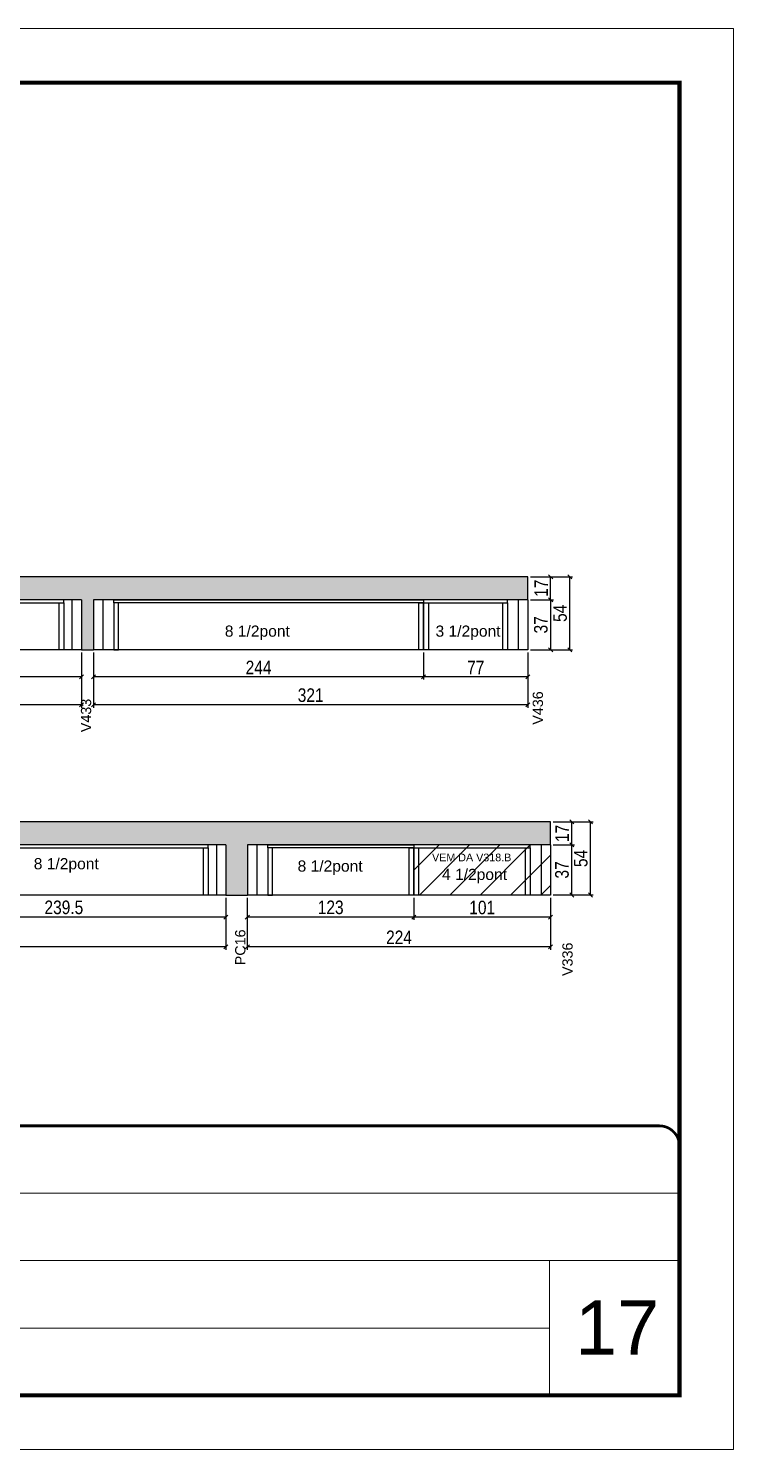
# Model space of a CAD drawing. Extents: x -3394 to 16474, y -5031 to 14397.
# Drawn here: x 5236 to 5757, y 8752 to 9802 of the extents above; entities that cross this region are included whole.
import ezdxf

# ---------------------------------------------------------------- set-up
doc = ezdxf.new("R2010")
doc.units = 0
doc.linetypes.add('CONTINUO', pattern=[0])
doc.linetypes.add('DASHED', pattern=[0.75, 0.5, -0.25])
doc.layers.get('0').update_dxf_attribs({"linetype": 'CONTINUOUS'})
doc.layers.get('Defpoints').update_dxf_attribs({"linetype": 'CONTINUOUS'})
for name, color, linetype, lineweight in [('CARIMBO', 255, 'CONTINUOUS', 9), ('Folhas', 255, 'CONTINUOUS', 9), ('REAPROVEITAMENTO', 251, 'CONTINUOUS', 9), ('SARRAFO DE PRESSAO', 251, 'DASHED', 9)]:
    doc.layers.add(name, color=color, linetype=linetype, lineweight=lineweight)
for name, color, linetype in [('COTA', 241, 'CONTINUOUS'), ('NOMENCLATURA', 7, 'CONTINUOUS'), ('Painéis', 200, 'CONTINUOUS'), ('PONTALETE', 7, 'CONTINUOUS'), ('SARR_2.2x7', 40, 'CONTINUOUS'), ('SARR_3.5x7', 81, 'CONTINUOUS')]:
    doc.layers.add(name, color=color, linetype=linetype)
doc.styles.add('ARIAL', font='arial.ttf')
doc.styles.add('COTA TECNICA', font='techl___.ttf', dxfattribs={"height": 10})
doc.dimstyles.new('PAINEL', dxfattribs={"dimtxt": 10, "dimasz": 3, "dimexe": 3, "dimexo": 3, "dimgap": 3, "dimtad": 1, "dimdec": 1, "dimzin": 12, "dimdsep": 46, "dimtxsty": 'COTA TECNICA', "dimblk1": 'OBLIQUE', "dimblk2": 'OBLIQUE', "dimsah": 1, "dimcen": 0.9, "dimclrd": 4, "dimclre": 4, "dimclrt": 240, "dimadec": 1, "dimazin": 3, "dimtfac": 1, "dimtdec": 1, "dimtmove": 0, "dimatfit": 3, "dimfxl": 1, "dimtolj": 1, "dimtzin": 12, "dimarcsym": 0})

# ---------------------------------------------------------------- blocks, each defined once
blk = doc.blocks.new('9999999999')
at = {"color": 30, "linetype": 'CONTINUO'}
for p, q in [((98564.6, 34379.6), (99584, 34379.6)), ((98564.6, 34329.8), (99488, 34329.8)), ((99584, 34329.8), (99488, 34329.8)), ((99488, 34329.8), (99488, 34230.2)), ((98564.6, 34280), (99488, 34280))]:
    blk.add_line(p, q, dxfattribs=at)
at = {"color": 30, "linetype": 'CONTINUO', "const_width": 2}
blk.add_lwpolyline([(99584, 34230.2), (99584, 34414.4, 0.414214), (99569, 34429.4), (98229, 34429.4, 0.414214), (98214, 34414.4), (98214, 34245.2, 0.414214), (98229, 34230.2), (99584, 34230.2)], format="xyb", dxfattribs=at)
at = {"layer": 'Folhas'}
blk.add_lwpolyline([(98139, 34190.2), (99624, 34190.2), (99624, 35240.2), (98139, 35240.2)], close=True, dxfattribs=at)
at = {"layer": 'Folhas', "color": 30, "const_width": 3}
blk.add_lwpolyline([(98214, 34230.2), (99584, 34230.2), (99584, 35200.2), (98214, 35200.2)], close=True, dxfattribs=at)
blk = doc.blocks.new('_Oblique')
at = {"color": 0, "linetype": 'ByBlock', "lineweight": -2}
blk.add_line((-0.5, -0.5), (0.5, 0.5), dxfattribs=at)
blk = doc.blocks.new('*D588')
at = {"layer": 'COTA', "color": 4, "linetype": 'Continuous', "lineweight": -2, "transparency": 16777216}
for p, q in [((5152.2, 9341.1), (5152.2, 9321.1)), ((5275.2, 9341.1), (5275.2, 9321.1)), ((5275.2, 9323.1), (5152.2, 9323.1))]:
    blk.add_line(p, q, dxfattribs=at)
at = {"layer": 'Defpoints', "color": 0, "linetype": 'Continuous', "transparency": 16777216}
for p in [(5152.2, 9343.1), (5275.2, 9343.1), (5152.2, 9323.1)]:
    blk.add_point(p, dxfattribs=at)
at = {"layer": 'COTA', "color": 4, "linetype": 'Continuous', "lineweight": -2, "transparency": 16777216, "xscale": 3, "yscale": 3, "zscale": 3, "rotation": 180}
blk.add_blockref('_Oblique', (5152.2, 9323.1), dxfattribs=at)
at = {"layer": 'COTA', "color": 4, "linetype": 'Continuous', "lineweight": -2, "transparency": 16777216, "xscale": 3, "yscale": 3, "zscale": 3}
blk.add_blockref('_Oblique', (5275.2, 9323.1), dxfattribs=at)
at = {"layer": 'COTA', "color": 240, "linetype": 'Continuous', "transparency": 16777216, "insert": (5213.7, 9330.3), "char_height": 10, "attachment_point": 5, "style": 'COTA TECNICA'}
blk.add_mtext('\\A1;123', dxfattribs=at)
blk = doc.blocks.new('*D590')
at = {"layer": 'COTA', "color": 4, "linetype": 'Continuous', "lineweight": -2, "transparency": 16777216}
for p, q in [((4664.2, 9341.1), (4664.2, 9300.4)), ((5275.2, 9341.1), (5275.2, 9300.4)), ((5275.2, 9302.4), (4664.2, 9302.4))]:
    blk.add_line(p, q, dxfattribs=at)
at = {"layer": 'Defpoints', "color": 0, "linetype": 'Continuous', "transparency": 16777216}
for p in [(4664.2, 9343.1), (5275.2, 9343.1), (4664.2, 9302.4)]:
    blk.add_point(p, dxfattribs=at)
at = {"layer": 'COTA', "color": 4, "linetype": 'Continuous', "lineweight": -2, "transparency": 16777216, "xscale": 3, "yscale": 3, "zscale": 3, "rotation": 180}
blk.add_blockref('_Oblique', (4664.2, 9302.4), dxfattribs=at)
at = {"layer": 'COTA', "color": 4, "linetype": 'Continuous', "lineweight": -2, "transparency": 16777216, "xscale": 3, "yscale": 3, "zscale": 3}
blk.add_blockref('_Oblique', (5275.2, 9302.4), dxfattribs=at)
at = {"layer": 'COTA', "color": 240, "linetype": 'Continuous', "transparency": 16777216, "insert": (4969.7, 9309.5), "char_height": 10, "attachment_point": 5, "style": 'COTA TECNICA'}
blk.add_mtext('\\A1;611', dxfattribs=at)
blk = doc.blocks.new('*D592')
at = {"layer": 'COTA', "color": 4, "linetype": 'Continuous', "lineweight": -2, "transparency": 16777216}
for p, q in [((5528.1, 9341.1), (5528.1, 9321.1)), ((5605.1, 9341.1), (5605.1, 9321.1)), ((5605.1, 9323.1), (5528.1, 9323.1))]:
    blk.add_line(p, q, dxfattribs=at)
at = {"layer": 'Defpoints', "color": 0, "linetype": 'Continuous', "transparency": 16777216}
for p in [(5528.1, 9343.1), (5605.1, 9343.1), (5528.1, 9323.1)]:
    blk.add_point(p, dxfattribs=at)
at = {"layer": 'COTA', "color": 4, "linetype": 'Continuous', "lineweight": -2, "transparency": 16777216, "xscale": 3, "yscale": 3, "zscale": 3, "rotation": 180}
blk.add_blockref('_Oblique', (5528.1, 9323.1), dxfattribs=at)
at = {"layer": 'COTA', "color": 4, "linetype": 'Continuous', "lineweight": -2, "transparency": 16777216, "xscale": 3, "yscale": 3, "zscale": 3}
blk.add_blockref('_Oblique', (5605.1, 9323.1), dxfattribs=at)
at = {"layer": 'COTA', "color": 240, "linetype": 'Continuous', "transparency": 16777216, "insert": (5566.6, 9330.1), "char_height": 10, "attachment_point": 5, "style": 'COTA TECNICA'}
blk.add_mtext('\\A1;77', dxfattribs=at)
blk = doc.blocks.new('*D593')
at = {"layer": 'COTA', "color": 4, "linetype": 'Continuous', "lineweight": -2, "transparency": 16777216}
for p, q in [((5284.1, 9341.1), (5284.1, 9321.1)), ((5528.1, 9341.1), (5528.1, 9321.1)), ((5528.1, 9323.1), (5284.1, 9323.1))]:
    blk.add_line(p, q, dxfattribs=at)
at = {"layer": 'Defpoints', "color": 0, "linetype": 'Continuous', "transparency": 16777216}
for p in [(5284.1, 9343.1), (5528.1, 9343.1), (5284.1, 9323.1)]:
    blk.add_point(p, dxfattribs=at)
at = {"layer": 'COTA', "color": 4, "linetype": 'Continuous', "lineweight": -2, "transparency": 16777216, "xscale": 3, "yscale": 3, "zscale": 3, "rotation": 180}
blk.add_blockref('_Oblique', (5284.1, 9323.1), dxfattribs=at)
at = {"layer": 'COTA', "color": 4, "linetype": 'Continuous', "lineweight": -2, "transparency": 16777216, "xscale": 3, "yscale": 3, "zscale": 3}
blk.add_blockref('_Oblique', (5528.1, 9323.1), dxfattribs=at)
at = {"layer": 'COTA', "color": 240, "linetype": 'Continuous', "transparency": 16777216, "insert": (5406.1, 9330.1), "char_height": 10, "attachment_point": 5, "style": 'COTA TECNICA'}
blk.add_mtext('\\A1;244', dxfattribs=at)
blk = doc.blocks.new('*D594')
at = {"layer": 'COTA', "color": 4, "linetype": 'Continuous', "lineweight": -2, "transparency": 16777216}
for p, q in [((5284.1, 9341.1), (5284.1, 9300.4)), ((5605.1, 9341.1), (5605.1, 9300.4)), ((5605.1, 9302.4), (5284.1, 9302.4))]:
    blk.add_line(p, q, dxfattribs=at)
at = {"layer": 'Defpoints', "color": 0, "linetype": 'Continuous', "transparency": 16777216}
for p in [(5284.1, 9343.1), (5605.1, 9343.1), (5284.1, 9302.4)]:
    blk.add_point(p, dxfattribs=at)
at = {"layer": 'COTA', "color": 4, "linetype": 'Continuous', "lineweight": -2, "transparency": 16777216, "xscale": 3, "yscale": 3, "zscale": 3, "rotation": 180}
blk.add_blockref('_Oblique', (5284.1, 9302.4), dxfattribs=at)
at = {"layer": 'COTA', "color": 4, "linetype": 'Continuous', "lineweight": -2, "transparency": 16777216, "xscale": 3, "yscale": 3, "zscale": 3}
blk.add_blockref('_Oblique', (5605.1, 9302.4), dxfattribs=at)
at = {"layer": 'COTA', "color": 240, "linetype": 'Continuous', "transparency": 16777216, "insert": (5444.6, 9309.6), "char_height": 10, "attachment_point": 5, "style": 'COTA TECNICA'}
blk.add_mtext('\\A1;321', dxfattribs=at)
blk = doc.blocks.new('*D595')
at = {"layer": 'COTA', "color": 4, "linetype": 'Continuous', "lineweight": -2, "transparency": 16777216}
for p, q in [((5607.1, 9380.1), (5624, 9380.1)), ((5622, 9380.1), (5622, 9343.1)), ((5607.1, 9343.1), (5624, 9343.1))]:
    blk.add_line(p, q, dxfattribs=at)
at = {"layer": 'Defpoints', "color": 0, "linetype": 'Continuous', "transparency": 16777216}
for p in [(5605.1, 9380.1), (5605.1, 9343.1), (5622, 9343.1)]:
    blk.add_point(p, dxfattribs=at)
at = {"layer": 'COTA', "color": 4, "linetype": 'Continuous', "lineweight": -2, "transparency": 16777216, "xscale": 3, "yscale": 3, "zscale": 3}
for p, rotation in [((5622, 9380.1), 90), ((5622, 9343.1), 270)]:
    blk.add_blockref('_Oblique', p, dxfattribs=dict(at, rotation=rotation))
at = {"layer": 'COTA', "color": 240, "linetype": 'Continuous', "transparency": 16777216, "insert": (5614.8, 9361.6), "char_height": 10, "attachment_point": 5, "rotation": 90, "style": 'COTA TECNICA'}
blk.add_mtext('\\A1;37', dxfattribs=at)
blk = doc.blocks.new('*D596')
at = {"layer": 'COTA', "color": 4, "linetype": 'Continuous', "lineweight": -2, "transparency": 16777216}
for p, q in [((5607.1, 9397.1), (5624, 9397.1)), ((5622, 9380.1), (5622, 9397.1)), ((5607.1, 9380.1), (5624, 9380.1))]:
    blk.add_line(p, q, dxfattribs=at)
at = {"layer": 'Defpoints', "color": 0, "linetype": 'Continuous', "transparency": 16777216}
for p in [(5605.1, 9397.1), (5622, 9397.1), (5605.1, 9380.1)]:
    blk.add_point(p, dxfattribs=at)
at = {"layer": 'COTA', "color": 4, "linetype": 'Continuous', "lineweight": -2, "transparency": 16777216, "xscale": 3, "yscale": 3, "zscale": 3}
for p, rotation in [((5622, 9397.1), 90), ((5622, 9380.1), 270)]:
    blk.add_blockref('_Oblique', p, dxfattribs=dict(at, rotation=rotation))
at = {"layer": 'COTA', "color": 240, "linetype": 'Continuous', "transparency": 16777216, "insert": (5615, 9388.6), "char_height": 10, "attachment_point": 5, "rotation": 90, "style": 'COTA TECNICA'}
blk.add_mtext('\\A1;17', dxfattribs=at)
blk = doc.blocks.new('*D597')
at = {"layer": 'COTA', "color": 4, "linetype": 'Continuous', "lineweight": -2, "transparency": 16777216}
for p, q in [((5609.1, 9397.1), (5638.1, 9397.1)), ((5636.1, 9343.1), (5636.1, 9397.1)), ((5607.1, 9343.1), (5638.1, 9343.1))]:
    blk.add_line(p, q, dxfattribs=at)
at = {"layer": 'Defpoints', "color": 0, "linetype": 'Continuous', "transparency": 16777216}
for p in [(5607.1, 9397.1), (5636.1, 9397.1), (5605.1, 9343.1)]:
    blk.add_point(p, dxfattribs=at)
at = {"layer": 'COTA', "color": 4, "linetype": 'Continuous', "lineweight": -2, "transparency": 16777216, "xscale": 3, "yscale": 3, "zscale": 3}
for p, rotation in [((5636.1, 9397.1), 90), ((5636.1, 9343.1), 270)]:
    blk.add_blockref('_Oblique', p, dxfattribs=dict(at, rotation=rotation))
at = {"layer": 'COTA', "color": 240, "linetype": 'Continuous', "transparency": 16777216, "insert": (5629, 9370.1), "char_height": 10, "attachment_point": 5, "rotation": 90, "style": 'COTA TECNICA'}
blk.add_mtext('\\A1;54', dxfattribs=at)
blk = doc.blocks.new('*D598')
at = {"layer": 'COTA', "color": 4, "linetype": 'Continuous', "lineweight": -2, "transparency": 16777216}
for p, q in [((5142.4, 9160), (5142.4, 9143.6)), ((5381.9, 9160), (5381.9, 9143.6)), ((5381.9, 9145.6), (5142.4, 9145.6))]:
    blk.add_line(p, q, dxfattribs=at)
at = {"layer": 'Defpoints', "color": 0, "linetype": 'Continuous', "transparency": 16777216}
for p in [(5142.4, 9162), (5381.9, 9162), (5142.4, 9145.6)]:
    blk.add_point(p, dxfattribs=at)
at = {"layer": 'COTA', "color": 4, "linetype": 'Continuous', "lineweight": -2, "transparency": 16777216, "xscale": 3, "yscale": 3, "zscale": 3, "rotation": 180}
blk.add_blockref('_Oblique', (5142.4, 9145.6), dxfattribs=at)
at = {"layer": 'COTA', "color": 4, "linetype": 'Continuous', "lineweight": -2, "transparency": 16777216, "xscale": 3, "yscale": 3, "zscale": 3}
blk.add_blockref('_Oblique', (5381.9, 9145.6), dxfattribs=at)
at = {"layer": 'COTA', "color": 240, "linetype": 'Continuous', "transparency": 16777216, "insert": (5262.2, 9152.8), "char_height": 10, "attachment_point": 5, "style": 'COTA TECNICA'}
blk.add_mtext('\\A1;239.5', dxfattribs=at)
blk = doc.blocks.new('*D600')
at = {"layer": 'COTA', "color": 4, "linetype": 'Continuous', "lineweight": -2, "transparency": 16777216}
for p, q in [((4430.9, 9160), (4430.9, 9121.6)), ((5381.9, 9160), (5381.9, 9121.6)), ((5381.9, 9123.6), (4430.9, 9123.6))]:
    blk.add_line(p, q, dxfattribs=at)
at = {"layer": 'Defpoints', "color": 0, "linetype": 'Continuous', "transparency": 16777216}
for p in [(4430.9, 9162), (5381.9, 9162), (4430.9, 9123.6)]:
    blk.add_point(p, dxfattribs=at)
at = {"layer": 'COTA', "color": 4, "linetype": 'Continuous', "lineweight": -2, "transparency": 16777216, "xscale": 3, "yscale": 3, "zscale": 3, "rotation": 180}
blk.add_blockref('_Oblique', (4430.9, 9123.6), dxfattribs=at)
at = {"layer": 'COTA', "color": 4, "linetype": 'Continuous', "lineweight": -2, "transparency": 16777216, "xscale": 3, "yscale": 3, "zscale": 3}
blk.add_blockref('_Oblique', (5381.9, 9123.6), dxfattribs=at)
at = {"layer": 'COTA', "color": 240, "linetype": 'Continuous', "transparency": 16777216, "insert": (4906.4, 9130.8), "char_height": 10, "attachment_point": 5, "style": 'COTA TECNICA'}
blk.add_mtext('\\A1;951', dxfattribs=at)
blk = doc.blocks.new('*D603')
at = {"layer": 'COTA', "color": 4, "linetype": 'Continuous', "lineweight": -2, "transparency": 16777216}
for p, q in [((5520.9, 9160), (5520.9, 9143.6)), ((5621.9, 9160), (5621.9, 9143.6)), ((5621.9, 9145.6), (5520.9, 9145.6))]:
    blk.add_line(p, q, dxfattribs=at)
at = {"layer": 'Defpoints', "color": 0, "linetype": 'Continuous', "transparency": 16777216}
for p in [(5520.9, 9162), (5621.9, 9162), (5520.9, 9145.6)]:
    blk.add_point(p, dxfattribs=at)
at = {"layer": 'COTA', "color": 4, "linetype": 'Continuous', "lineweight": -2, "transparency": 16777216, "xscale": 3, "yscale": 3, "zscale": 3, "rotation": 180}
blk.add_blockref('_Oblique', (5520.9, 9145.6), dxfattribs=at)
at = {"layer": 'COTA', "color": 4, "linetype": 'Continuous', "lineweight": -2, "transparency": 16777216, "xscale": 3, "yscale": 3, "zscale": 3}
blk.add_blockref('_Oblique', (5621.9, 9145.6), dxfattribs=at)
at = {"layer": 'COTA', "color": 240, "linetype": 'Continuous', "transparency": 16777216, "insert": (5571.4, 9152.7), "char_height": 10, "attachment_point": 5, "style": 'COTA TECNICA'}
blk.add_mtext('\\A1;101', dxfattribs=at)
blk = doc.blocks.new('*D604')
at = {"layer": 'COTA', "color": 4, "linetype": 'Continuous', "lineweight": -2, "transparency": 16777216}
for p, q in [((5397.8, 9160), (5397.8, 9143.6)), ((5520.9, 9160), (5520.9, 9143.6)), ((5520.9, 9145.6), (5397.8, 9145.6))]:
    blk.add_line(p, q, dxfattribs=at)
at = {"layer": 'Defpoints', "color": 0, "linetype": 'Continuous', "transparency": 16777216}
for p in [(5397.8, 9162), (5520.9, 9162), (5397.8, 9145.6)]:
    blk.add_point(p, dxfattribs=at)
at = {"layer": 'COTA', "color": 4, "linetype": 'Continuous', "lineweight": -2, "transparency": 16777216, "xscale": 3, "yscale": 3, "zscale": 3, "rotation": 180}
blk.add_blockref('_Oblique', (5397.8, 9145.6), dxfattribs=at)
at = {"layer": 'COTA', "color": 4, "linetype": 'Continuous', "lineweight": -2, "transparency": 16777216, "xscale": 3, "yscale": 3, "zscale": 3}
blk.add_blockref('_Oblique', (5520.9, 9145.6), dxfattribs=at)
at = {"layer": 'COTA', "color": 240, "linetype": 'Continuous', "transparency": 16777216, "insert": (5459.4, 9152.8), "char_height": 10, "attachment_point": 5, "style": 'COTA TECNICA'}
blk.add_mtext('\\A1;123', dxfattribs=at)
blk = doc.blocks.new('*D605')
at = {"layer": 'COTA', "color": 4, "linetype": 'Continuous', "lineweight": -2, "transparency": 16777216}
for p, q in [((5397.8, 9160), (5397.8, 9121.6)), ((5621.9, 9160), (5621.9, 9121.6)), ((5621.9, 9123.6), (5397.8, 9123.6))]:
    blk.add_line(p, q, dxfattribs=at)
at = {"layer": 'Defpoints', "color": 0, "linetype": 'Continuous', "transparency": 16777216}
for p in [(5397.8, 9162), (5621.9, 9162), (5397.8, 9123.6)]:
    blk.add_point(p, dxfattribs=at)
at = {"layer": 'COTA', "color": 4, "linetype": 'Continuous', "lineweight": -2, "transparency": 16777216, "xscale": 3, "yscale": 3, "zscale": 3, "rotation": 180}
blk.add_blockref('_Oblique', (5397.8, 9123.6), dxfattribs=at)
at = {"layer": 'COTA', "color": 4, "linetype": 'Continuous', "lineweight": -2, "transparency": 16777216, "xscale": 3, "yscale": 3, "zscale": 3}
blk.add_blockref('_Oblique', (5621.9, 9123.6), dxfattribs=at)
at = {"layer": 'COTA', "color": 240, "linetype": 'Continuous', "transparency": 16777216, "insert": (5509.9, 9130.7), "char_height": 10, "attachment_point": 5, "style": 'COTA TECNICA'}
blk.add_mtext('\\A1;224', dxfattribs=at)
blk = doc.blocks.new('*D606')
at = {"layer": 'COTA', "color": 4, "linetype": 'Continuous', "lineweight": -2, "transparency": 16777216}
for p, q in [((5623.9, 9199), (5639.6, 9199)), ((5637.6, 9162), (5637.6, 9199)), ((5623.9, 9162), (5639.6, 9162))]:
    blk.add_line(p, q, dxfattribs=at)
at = {"layer": 'Defpoints', "color": 0, "linetype": 'Continuous', "transparency": 16777216}
for p in [(5621.9, 9199), (5637.6, 9199), (5621.9, 9162)]:
    blk.add_point(p, dxfattribs=at)
at = {"layer": 'COTA', "color": 4, "linetype": 'Continuous', "lineweight": -2, "transparency": 16777216, "xscale": 3, "yscale": 3, "zscale": 3}
for p, rotation in [((5637.6, 9199), 90), ((5637.6, 9162), 270)]:
    blk.add_blockref('_Oblique', p, dxfattribs=dict(at, rotation=rotation))
at = {"layer": 'COTA', "color": 240, "linetype": 'Continuous', "transparency": 16777216, "insert": (5630.4, 9180.5), "char_height": 10, "attachment_point": 5, "rotation": 90, "style": 'COTA TECNICA'}
blk.add_mtext('\\A1;37', dxfattribs=at)
blk = doc.blocks.new('*D607')
at = {"layer": 'COTA', "color": 4, "linetype": 'Continuous', "lineweight": -2, "transparency": 16777216}
for p, q in [((5623.9, 9216), (5639.6, 9216)), ((5637.6, 9199), (5637.6, 9216)), ((5623.9, 9199), (5639.6, 9199))]:
    blk.add_line(p, q, dxfattribs=at)
at = {"layer": 'Defpoints', "color": 0, "linetype": 'Continuous', "transparency": 16777216}
for p in [(5621.9, 9216), (5637.6, 9216), (5621.9, 9199)]:
    blk.add_point(p, dxfattribs=at)
at = {"layer": 'COTA', "color": 4, "linetype": 'Continuous', "lineweight": -2, "transparency": 16777216, "xscale": 3, "yscale": 3, "zscale": 3}
for p, rotation in [((5637.6, 9216), 90), ((5637.6, 9199), 270)]:
    blk.add_blockref('_Oblique', p, dxfattribs=dict(at, rotation=rotation))
at = {"layer": 'COTA', "color": 240, "linetype": 'Continuous', "transparency": 16777216, "insert": (5630.5, 9207.5), "char_height": 10, "attachment_point": 5, "rotation": 90, "style": 'COTA TECNICA'}
blk.add_mtext('\\A1;17', dxfattribs=at)
blk = doc.blocks.new('*D608')
at = {"layer": 'COTA', "color": 4, "linetype": 'Continuous', "lineweight": -2, "transparency": 16777216}
for p, q in [((5623.9, 9216), (5653.4, 9216)), ((5651.4, 9162), (5651.4, 9216)), ((5623.9, 9162), (5653.4, 9162))]:
    blk.add_line(p, q, dxfattribs=at)
at = {"layer": 'Defpoints', "color": 0, "linetype": 'Continuous', "transparency": 16777216}
for p in [(5621.9, 9216), (5651.4, 9216), (5621.9, 9162)]:
    blk.add_point(p, dxfattribs=at)
at = {"layer": 'COTA', "color": 4, "linetype": 'Continuous', "lineweight": -2, "transparency": 16777216, "xscale": 3, "yscale": 3, "zscale": 3}
for p, rotation in [((5651.4, 9216), 90), ((5651.4, 9162), 270)]:
    blk.add_blockref('_Oblique', p, dxfattribs=dict(at, rotation=rotation))
at = {"layer": 'COTA', "color": 240, "linetype": 'Continuous', "transparency": 16777216, "insert": (5644.3, 9189), "char_height": 10, "attachment_point": 5, "rotation": 90, "style": 'COTA TECNICA'}
blk.add_mtext('\\A1;54', dxfattribs=at)

msp = doc.modelspace()

# ---------------------------------------------------------------- hatches: boundary and pattern name
at = {"layer": 'COTA', "linetype": 'Continuous'}
h = msp.add_hatch(dxfattribs=at)
h.set_pattern_fill('AR-CONC', color=256, scale=0.05)
h.paths.add_polyline_path([(4430.88, 9397.1), (4430.88, 9380.1), (4654.91, 9380.1), (4654.91, 9343.1), (4664.16, 9343.1), (4664.16, 9380.1), (5275.19, 9380.1), (5275.19, 9343.1), (5284.06, 9343.1), (5284.06, 9380.1), (5605.09, 9380.1), (5605.09, 9397.1)])
h = msp.add_hatch(dxfattribs=at)
h.set_pattern_fill('AR-CONC', color=256, scale=0.05)
h.paths.add_polyline_path([(5381.91, 9198.98), (5381.91, 9161.98), (5397.85, 9161.98), (5397.85, 9198.98), (5621.88, 9198.98), (5621.88, 9215.98), (4430.88, 9215.98), (4430.88, 9198.98)])
at = {"layer": 'REAPROVEITAMENTO', "linetype": 'Continuous'}
h = msp.add_hatch(dxfattribs=at)
h.set_pattern_fill('ANSI31', color=256, scale=5)
h.paths.add_polyline_path([(5621.88, 9161.98), (5621.88, 9198.98), (5520.88, 9198.98), (5520.88, 9161.98)])

# ---------------------------------------------------------------- linework, layer by layer
at = {"layer": 'COTA', "linetype": 'Continuous'}
for p, q in [((5605.09, 9397.1), (4430.88, 9397.1)), ((5605.09, 9380.1), (5605.09, 9397.1)), ((5275.19, 9343.1), (5284.06, 9343.1)), ((5621.88, 9215.98), (4430.88, 9215.98)), ((5621.88, 9198.98), (5621.88, 9215.98)), ((5381.91, 9161.98), (5397.85, 9161.98))]:
    msp.add_line(p, q, dxfattribs=at)
at = {"layer": 'Painéis', "linetype": 'Continuous'}
for p, q in [((5275.19, 9380.1), (4664.16, 9380.1)), ((5275.19, 9380.1), (5275.19, 9343.1)), ((5605.09, 9380.1), (5284.06, 9380.1)), ((5284.06, 9380.1), (5284.06, 9343.1)), ((5528.09, 9380.1), (5528.09, 9343.1)), ((5605.09, 9380.1), (5605.09, 9343.1)), ((5275.19, 9343.1), (4664.16, 9343.1)), ((5605.09, 9343.1), (5284.06, 9343.1)), ((5381.91, 9198.98), (4430.88, 9198.98)), ((5381.91, 9198.98), (5381.91, 9161.98)), ((5621.88, 9198.98), (5397.85, 9198.98)), ((5397.85, 9198.98), (5397.85, 9161.98)), ((5520.88, 9198.98), (5520.88, 9161.98)), ((5621.88, 9198.98), (5621.88, 9161.98)), ((5381.91, 9161.98), (4430.88, 9161.98)), ((5621.88, 9161.98), (5397.85, 9161.98)), ((5621.88, 9161.98), (5397.85, 9161.98))]:
    msp.add_line(p, q, dxfattribs=at)
at = {"layer": 'SARR_2.2x7', "ltscale": 25}
for p, q in [((5268.19, 9380.1), (5268.19, 9343.1)), ((5291.06, 9380.1), (5291.06, 9343.1)), ((5598.09, 9380.1), (5598.09, 9343.1)), ((5374.91, 9198.98), (5374.91, 9161.98)), ((5404.85, 9198.98), (5404.85, 9161.98)), ((5614.88, 9198.98), (5614.88, 9161.98))]:
    msp.add_line(p, q, dxfattribs=at)
at = {"layer": 'SARR_2.2x7', "ltscale": 25, "elevation": 0}
for points in [[(5152.19, 9377.9), (5262.19, 9377.9), (5262.19, 9380.1), (5152.19, 9380.1)], [(5528.09, 9377.9), (5299.06, 9377.9), (5299.06, 9380.1), (5528.09, 9380.1)], [(5528.09, 9377.9), (5590.09, 9377.9), (5590.09, 9380.1), (5528.09, 9380.1)], [(5142.41, 9196.78), (5368.91, 9196.78), (5368.91, 9198.98), (5142.41, 9198.98)], [(5520.88, 9196.78), (5412.85, 9196.78), (5412.85, 9198.98), (5520.88, 9198.98)], [(5520.88, 9196.78), (5606.88, 9196.78), (5606.88, 9198.98), (5520.88, 9198.98)]]:
    msp.add_lwpolyline(points, close=True, dxfattribs=at)
at = {"layer": 'SARR_3.5x7', "elevation": 0}
for points in [[(5262.19, 9343.1), (5258.69, 9343.1), (5258.69, 9377.9), (5262.19, 9377.9)], [(5299.06, 9343.1), (5302.56, 9343.1), (5302.56, 9377.9), (5299.06, 9377.9)], [(5528.09, 9343.1), (5524.59, 9343.1), (5524.59, 9377.9), (5528.09, 9377.9)], [(5531.59, 9343.1), (5528.09, 9343.1), (5528.09, 9377.9), (5531.59, 9377.9)], [(5590.09, 9343.1), (5586.59, 9343.1), (5586.59, 9377.9), (5590.09, 9377.9)], [(5368.91, 9161.98), (5365.41, 9161.98), (5365.41, 9196.78), (5368.91, 9196.78)], [(5412.85, 9161.98), (5416.35, 9161.98), (5416.35, 9196.78), (5412.85, 9196.78)], [(5520.88, 9161.98), (5517.38, 9161.98), (5517.38, 9196.78), (5520.88, 9196.78)], [(5524.38, 9161.98), (5520.88, 9161.98), (5520.88, 9196.78), (5524.38, 9196.78)], [(5606.88, 9161.98), (5603.38, 9161.98), (5603.38, 9196.78), (5606.88, 9196.78)]]:
    msp.add_lwpolyline(points, close=True, dxfattribs=at)

# ---------------------------------------------------------------- block references
at = {"layer": 'SARRAFO DE PRESSAO', "color": 6, "linetype": 'ByBlock'}
msp.add_blockref('9999999999', (-93866.77, -25437.95), dxfattribs=at)

# ---------------------------------------------------------------- texts
at = {"layer": 'CARIMBO', "style": 'ARIAL'}
msp.add_text('17', height=40, dxfattribs=at).set_placement((5640.07, 8822.4))
at = {"layer": 'NOMENCLATURA', "linetype": 'Continuous', "style": 'ARIAL'}
for s, p in [('V433', (5282.37, 9282.28)), ('V436', (5616.3, 9287.8)), ('PC16', (5396.37, 9110.09)), ('V336', (5638.21, 9102.17))]:
    msp.add_text(s, height=7.567, rotation=90, dxfattribs=at).set_placement(p)
msp.add_text('VEM DA V318.B', height=5.6753, dxfattribs=at).set_placement((5534.33, 9186.9))
at = {"layer": 'PONTALETE', "linetype": 'Continuous', "style": 'ARIAL'}
for s, p in [('8 1/2pont', (5381.17, 9352.84, 0)), ('3 1/2pont', (5536.92, 9352.84, 0)), ('8 1/2pont', (5239.94, 9180.99)), ('8 1/2pont', (5434.97, 9179.25, 0)), ('4 1/2pont', (5541.69, 9173.08, 0))]:
    msp.add_text(s, height=8.25, dxfattribs=at).set_placement(p)

# ---------------------------------------------------------------- dimensions: what is measured, and where the dimension line sits
at = {"layer": 'COTA', "linetype": 'Continuous'}
for base, p1, p2, angle, picture, middle in [((5622.04, 9397.1), (5605.09, 9380.1), (5605.09, 9397.1), 90, '*D596', (5614.96, 9388.6)), ((5636.11, 9397.1), (5605.09, 9343.1), (5607.09, 9397.1), 90, '*D597', (5629, 9370.1)), ((5622.04, 9343.1), (5605.09, 9380.1), (5605.09, 9343.1), 90, '*D595', (5614.82, 9361.6)), ((4664.16, 9302.38), (5275.19, 9343.1), (4664.16, 9343.1), 180, '*D590', (4969.68, 9309.48)), ((5152.19, 9323.08), (5275.19, 9343.1), (5152.19, 9343.1), 180, '*D588', (5213.69, 9330.3)), ((5284.06, 9323.08), (5528.09, 9343.1), (5284.06, 9343.1), 180, '*D593', (5406.07, 9330.15)), ((5284.06, 9302.38), (5605.09, 9343.1), (5284.06, 9343.1), 180, '*D594', (5444.57, 9309.6)), ((5528.09, 9323.08), (5605.09, 9343.1), (5528.09, 9343.1), 180, '*D592', (5566.59, 9330.15)), ((5637.62, 9215.98), (5621.88, 9198.98), (5621.88, 9215.98), 90, '*D607', (5630.55, 9207.48)), ((5651.4, 9215.98), (5621.88, 9161.98), (5621.88, 9215.98), 90, '*D608', (5644.29, 9188.98)), ((5637.62, 9198.98), (5621.88, 9161.98), (5621.88, 9198.98), 90, '*D606', (5630.4, 9180.48)), ((4430.88, 9123.63), (5381.91, 9161.98), (4430.88, 9161.98), 180, '*D600', (4906.39, 9130.77)), ((5142.41, 9145.55), (5381.91, 9161.98), (5142.41, 9161.98), 180, '*D598', (5262.16, 9152.8)), ((5397.85, 9145.55), (5520.88, 9161.98), (5397.85, 9161.98), 180, '*D604', (5459.36, 9152.77)), ((5397.85, 9123.63), (5621.88, 9161.98), (5397.85, 9161.98), 180, '*D605', (5509.86, 9130.71)), ((5520.88, 9145.55), (5621.88, 9161.98), (5520.88, 9161.98), 180, '*D603', (5571.38, 9152.66))]:
    dim = msp.add_linear_dim(base=base, p1=p1, p2=p2, angle=angle, dimstyle='PAINEL', override={"dimexe": 2, "dimexo": 2, "dimgap": 2, "dimadec": 8, "dimtix": 1, "dimatfit": 2, "dimldrblk": 'Oblique'}, dxfattribs=at)
    dim.commit()
    dim.dimension.update_dxf_attribs({"geometry": picture, "text_midpoint": middle})

doc.saveas('drawing.dxf')
